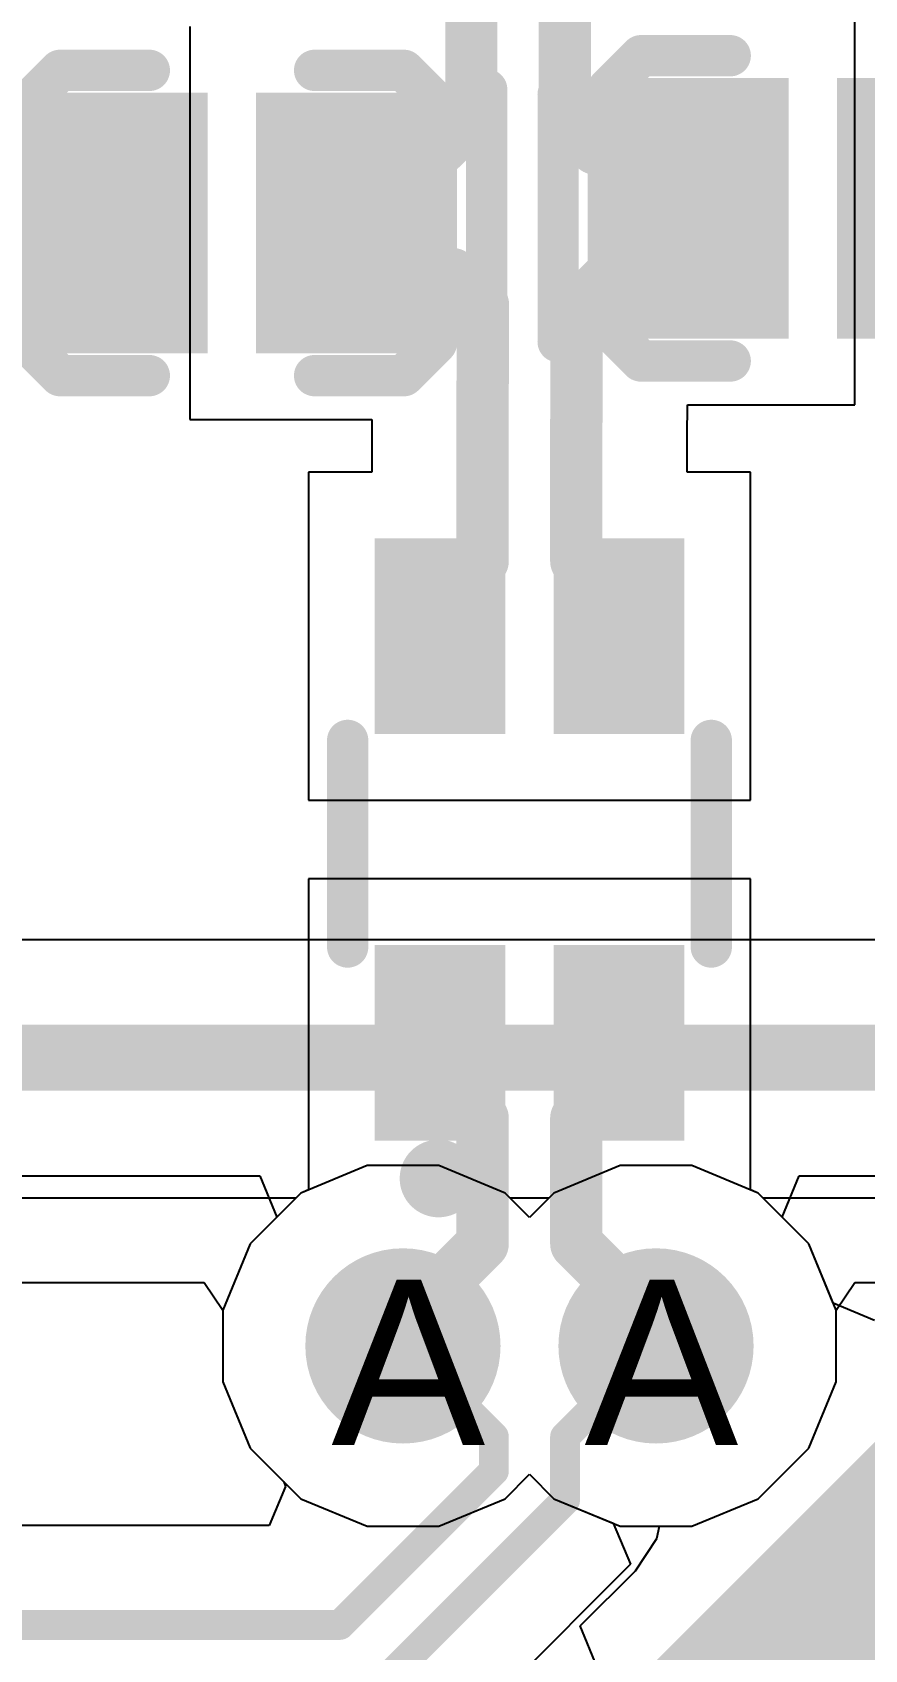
# Model space of a CAD drawing. Header units: inches. Extents: x 0 to 5271, y 0 to 5417.
# Drawn here: x 91.487 to 94.045, y 88.173 to 93.144 of the extents above; entities that cross this region are included whole.
import ezdxf

# ---------------------------------------------------------------- set-up
doc = ezdxf.new("R2010")
doc.units = ezdxf.units.IN
for name, color, linetype in [('Bottom Layer', 5, 'Continuous'), ('Drill Drawing', 1, 'Continuous'), ('L2_GND1', 16, 'Continuous'), ('L3_SIG1', 76, 'Continuous'), ('L4_PWR', 90, 'Continuous'), ('L5_GND2', 156, 'Continuous'), ('L6_SIG2', 130, 'Continuous'), ('L7_GND3', 216, 'Continuous'), ('Top Layer', 1, 'Continuous'), ('Top Overlay', 2, 'Continuous'), ('Top Paste', 8, 'Continuous'), ('Top Solder', 216, 'Continuous'), ('Via Holes', 16, 'Continuous')]:
    doc.layers.add(name, color=color, linetype=linetype)
doc.styles.add('Arial', font='', dxfattribs={"height": 0.2})
doc.styles.get('Arial').set_extended_font_data('Arial')

# ---------------------------------------------------------------- blocks, each defined once
blk = doc.blocks.new('DFN1006_2L__B__D____________20')
at = {"layer": 'Top Layer'}
for points in [[(-0.525, 0.35), (-0.125, 0.35), (-0.125, -0.35), (-0.525, -0.35)], [(0.125, 0.35), (0.525, 0.35), (0.525, -0.35), (0.125, -0.35)]]:
    blk.add_hatch(color=1, dxfattribs=at).paths.add_polyline_path(points)
at = {"layer": 'Top Paste'}
for points in [[(-0.525, 0.35), (-0.125, 0.35), (-0.125, -0.35), (-0.525, -0.35)], [(0.125, 0.35), (0.525, 0.35), (0.525, -0.35), (0.125, -0.35)]]:
    blk.add_hatch(color=8, dxfattribs=at).paths.add_polyline_path(points)
at = {"layer": 'Top Solder'}
for points in [[(-0.5758, 0.4008), (-0.0742, 0.4008), (-0.0742, -0.4008), (-0.5758, -0.4008)], [(0.0742, 0.4008), (0.5758, 0.4008), (0.5758, -0.4008), (0.0742, -0.4008)]]:
    blk.add_hatch(color=216, dxfattribs=at).paths.add_polyline_path(points)
at = {"layer": 'Top Overlay'}
for points in [[(-0.6284, 0.3691, 0.127, 0.127, 0), (-0.5283, 0.4691, 0.127, 0.127, 0)], [(-0.5283, 0.4691, 0.127, 0.127, 0), (-0.4984, 0.4691, 0.127, 0.127, 0)], [(-0.4984, 0.4691, 0.127, 0.127, 0), (-0.254, 0.4691, 0.127, 0.127, 0)], [(0.254, 0.4691, 0.127, 0.127, 0), (0.4983, 0.4691, 0.127, 0.127, 0)], [(0.4983, 0.4691, 0.127, 0.127, 0), (0.5283, 0.4691, 0.127, 0.127, 0)], [(0.5283, 0.4691, 0.127, 0.127, 0), (0.6283, 0.3691, 0.127, 0.127, 0)], [(-0.7829, -0.41, 0.127, 0.127, 0), (-0.7829, 0.35, 0.127, 0.127, 0)], [(-0.6284, -0.3692, 0.127, 0.127, 0), (-0.6284, 0.3691, 0.127, 0.127, 0)], [(0.6283, -0.3692, 0.127, 0.127, 0), (0.6283, 0.3691, 0.127, 0.127, 0)], [(0.783, -0.41, 0.127, 0.127, 0), (0.783, 0.35, 0.127, 0.127, 0)], [(-0.6284, -0.3692, 0.127, 0.127, 0), (-0.5283, -0.4692, 0.127, 0.127, 0)], [(0.5283, -0.4692, 0.127, 0.127, 0), (0.6283, -0.3692, 0.127, 0.127, 0)], [(-0.5283, -0.4692, 0.127, 0.127, 0), (-0.254, -0.4692, 0.127, 0.127, 0)], [(0.254, -0.4692, 0.127, 0.127, 0), (0.5283, -0.4692, 0.127, 0.127, 0)]]:
    blk.add_lwpolyline(points, format="xyseb", dxfattribs=at)
for points in [[(-0.5601, 0.4691, 0.0635, 0.0635, 1), (-0.4966, 0.4691, 0.0635, 0.0635, 1)], [(-0.5601, 0.4691, 0.0635, 0.0635, 1), (-0.4966, 0.4691, 0.0635, 0.0635, 1)], [(-0.5301, 0.4691, 0.0635, 0.0635, 1), (-0.4666, 0.4691, 0.0635, 0.0635, 1)], [(-0.5301, 0.4691, 0.0635, 0.0635, 1), (-0.4666, 0.4691, 0.0635, 0.0635, 1)], [(-0.2858, 0.4691, 0.0635, 0.0635, 1), (-0.2223, 0.4691, 0.0635, 0.0635, 1)], [(0.2222, 0.4691, 0.0635, 0.0635, 1), (0.2857, 0.4691, 0.0635, 0.0635, 1)], [(0.4666, 0.4691, 0.0635, 0.0635, 1), (0.5301, 0.4691, 0.0635, 0.0635, 1)], [(0.4666, 0.4691, 0.0635, 0.0635, 1), (0.5301, 0.4691, 0.0635, 0.0635, 1)], [(0.4966, 0.4691, 0.0635, 0.0635, 1), (0.5601, 0.4691, 0.0635, 0.0635, 1)], [(0.4966, 0.4691, 0.0635, 0.0635, 1), (0.5601, 0.4691, 0.0635, 0.0635, 1)], [(-0.8147, 0.35, 0.0635, 0.0635, 1), (-0.7512, 0.35, 0.0635, 0.0635, 1)], [(-0.6601, 0.3691, 0.0635, 0.0635, 1), (-0.5966, 0.3691, 0.0635, 0.0635, 1)], [(-0.6601, 0.3691, 0.0635, 0.0635, 1), (-0.5966, 0.3691, 0.0635, 0.0635, 1)], [(0.5966, 0.3691, 0.0635, 0.0635, 1), (0.6601, 0.3691, 0.0635, 0.0635, 1)], [(0.5966, 0.3691, 0.0635, 0.0635, 1), (0.6601, 0.3691, 0.0635, 0.0635, 1)], [(0.7512, 0.35, 0.0635, 0.0635, 1), (0.8147, 0.35, 0.0635, 0.0635, 1)], [(-0.8147, -0.41, 0.0635, 0.0635, 1), (-0.7512, -0.41, 0.0635, 0.0635, 1)], [(-0.6601, -0.3692, 0.0635, 0.0635, 1), (-0.5966, -0.3692, 0.0635, 0.0635, 1)], [(-0.6601, -0.3692, 0.0635, 0.0635, 1), (-0.5966, -0.3692, 0.0635, 0.0635, 1)], [(0.5966, -0.3692, 0.0635, 0.0635, 1), (0.6601, -0.3692, 0.0635, 0.0635, 1)], [(0.5966, -0.3692, 0.0635, 0.0635, 1), (0.6601, -0.3692, 0.0635, 0.0635, 1)], [(0.7512, -0.41, 0.0635, 0.0635, 1), (0.8147, -0.41, 0.0635, 0.0635, 1)], [(-0.5601, -0.4692, 0.0635, 0.0635, 1), (-0.4966, -0.4692, 0.0635, 0.0635, 1)], [(-0.5601, -0.4692, 0.0635, 0.0635, 1), (-0.4966, -0.4692, 0.0635, 0.0635, 1)], [(-0.2858, -0.4692, 0.0635, 0.0635, 1), (-0.2223, -0.4692, 0.0635, 0.0635, 1)], [(0.2222, -0.4692, 0.0635, 0.0635, 1), (0.2857, -0.4692, 0.0635, 0.0635, 1)], [(0.4966, -0.4692, 0.0635, 0.0635, 1), (0.5601, -0.4692, 0.0635, 0.0635, 1)], [(0.4966, -0.4692, 0.0635, 0.0635, 1), (0.5601, -0.4692, 0.0635, 0.0635, 1)]]:
    blk.add_lwpolyline(points, format="xyseb", close=True, dxfattribs=at)
blk = doc.blocks.new('DFN1006_2L__B__D____________118')
at = {"layer": 'Top Layer'}
for points in [[(-0.525, 0.35), (-0.125, 0.35), (-0.125, -0.35), (-0.525, -0.35)], [(0.125, 0.35), (0.525, 0.35), (0.525, -0.35), (0.125, -0.35)]]:
    blk.add_hatch(color=1, dxfattribs=at).paths.add_polyline_path(points)
at = {"layer": 'Top Paste'}
for points in [[(-0.525, 0.35), (-0.125, 0.35), (-0.125, -0.35), (-0.525, -0.35)], [(0.125, 0.35), (0.525, 0.35), (0.525, -0.35), (0.125, -0.35)]]:
    blk.add_hatch(color=8, dxfattribs=at).paths.add_polyline_path(points)
at = {"layer": 'Top Solder'}
for points in [[(-0.5758, 0.4008), (-0.0742, 0.4008), (-0.0742, -0.4008), (-0.5758, -0.4008)], [(0.0742, 0.4008), (0.5758, 0.4008), (0.5758, -0.4008), (0.0742, -0.4008)]]:
    blk.add_hatch(color=216, dxfattribs=at).paths.add_polyline_path(points)
at = {"layer": 'Top Overlay'}
for points in [[(-0.5283, 0.4691, 0.127, 0.127, 0), (-0.6284, 0.3691, 0.127, 0.127, 0)], [(-0.4984, 0.4691, 0.127, 0.127, 0), (-0.5283, 0.4691, 0.127, 0.127, 0)], [(-0.254, 0.4691, 0.127, 0.127, 0), (-0.4984, 0.4691, 0.127, 0.127, 0)], [(0.4983, 0.4691, 0.127, 0.127, 0), (0.254, 0.4691, 0.127, 0.127, 0)], [(0.5283, 0.4691, 0.127, 0.127, 0), (0.4983, 0.4691, 0.127, 0.127, 0)], [(0.6283, 0.3691, 0.127, 0.127, 0), (0.5283, 0.4691, 0.127, 0.127, 0)], [(-0.7829, 0.35, 0.127, 0.127, 0), (-0.7829, -0.41, 0.127, 0.127, 0)], [(-0.6284, 0.3691, 0.127, 0.127, 0), (-0.6284, -0.3692, 0.127, 0.127, 0)], [(0.6283, 0.3691, 0.127, 0.127, 0), (0.6283, -0.3692, 0.127, 0.127, 0)], [(0.783, 0.35, 0.127, 0.127, 0), (0.783, -0.41, 0.127, 0.127, 0)], [(-0.5283, -0.4692, 0.127, 0.127, 0), (-0.6284, -0.3692, 0.127, 0.127, 0)], [(0.6283, -0.3692, 0.127, 0.127, 0), (0.5283, -0.4692, 0.127, 0.127, 0)], [(-0.254, -0.4692, 0.127, 0.127, 0), (-0.5283, -0.4692, 0.127, 0.127, 0)], [(0.5283, -0.4692, 0.127, 0.127, 0), (0.254, -0.4692, 0.127, 0.127, 0)]]:
    blk.add_lwpolyline(points, format="xyseb", dxfattribs=at)
for points in [[(-0.5601, 0.4691, 0.0635, 0.0635, 1), (-0.4966, 0.4691, 0.0635, 0.0635, 1)], [(-0.5601, 0.4691, 0.0635, 0.0635, 1), (-0.4966, 0.4691, 0.0635, 0.0635, 1)], [(-0.5301, 0.4691, 0.0635, 0.0635, 1), (-0.4666, 0.4691, 0.0635, 0.0635, 1)], [(-0.5301, 0.4691, 0.0635, 0.0635, 1), (-0.4666, 0.4691, 0.0635, 0.0635, 1)], [(-0.2858, 0.4691, 0.0635, 0.0635, 1), (-0.2223, 0.4691, 0.0635, 0.0635, 1)], [(0.2222, 0.4691, 0.0635, 0.0635, 1), (0.2857, 0.4691, 0.0635, 0.0635, 1)], [(0.4666, 0.4691, 0.0635, 0.0635, 1), (0.5301, 0.4691, 0.0635, 0.0635, 1)], [(0.4666, 0.4691, 0.0635, 0.0635, 1), (0.5301, 0.4691, 0.0635, 0.0635, 1)], [(0.4966, 0.4691, 0.0635, 0.0635, 1), (0.5601, 0.4691, 0.0635, 0.0635, 1)], [(0.4966, 0.4691, 0.0635, 0.0635, 1), (0.5601, 0.4691, 0.0635, 0.0635, 1)], [(-0.8147, 0.35, 0.0635, 0.0635, 1), (-0.7512, 0.35, 0.0635, 0.0635, 1)], [(-0.6601, 0.3691, 0.0635, 0.0635, 1), (-0.5966, 0.3691, 0.0635, 0.0635, 1)], [(-0.6601, 0.3691, 0.0635, 0.0635, 1), (-0.5966, 0.3691, 0.0635, 0.0635, 1)], [(0.5966, 0.3691, 0.0635, 0.0635, 1), (0.6601, 0.3691, 0.0635, 0.0635, 1)], [(0.5966, 0.3691, 0.0635, 0.0635, 1), (0.6601, 0.3691, 0.0635, 0.0635, 1)], [(0.7512, 0.35, 0.0635, 0.0635, 1), (0.8147, 0.35, 0.0635, 0.0635, 1)], [(-0.8147, -0.41, 0.0635, 0.0635, 1), (-0.7512, -0.41, 0.0635, 0.0635, 1)], [(-0.6601, -0.3692, 0.0635, 0.0635, 1), (-0.5966, -0.3692, 0.0635, 0.0635, 1)], [(-0.6601, -0.3692, 0.0635, 0.0635, 1), (-0.5966, -0.3692, 0.0635, 0.0635, 1)], [(0.5966, -0.3692, 0.0635, 0.0635, 1), (0.6601, -0.3692, 0.0635, 0.0635, 1)], [(0.5966, -0.3692, 0.0635, 0.0635, 1), (0.6601, -0.3692, 0.0635, 0.0635, 1)], [(0.7512, -0.41, 0.0635, 0.0635, 1), (0.8147, -0.41, 0.0635, 0.0635, 1)], [(-0.5601, -0.4692, 0.0635, 0.0635, 1), (-0.4966, -0.4692, 0.0635, 0.0635, 1)], [(-0.5601, -0.4692, 0.0635, 0.0635, 1), (-0.4966, -0.4692, 0.0635, 0.0635, 1)], [(-0.2858, -0.4692, 0.0635, 0.0635, 1), (-0.2223, -0.4692, 0.0635, 0.0635, 1)], [(0.2222, -0.4692, 0.0635, 0.0635, 1), (0.2857, -0.4692, 0.0635, 0.0635, 1)], [(0.4966, -0.4692, 0.0635, 0.0635, 1), (0.5601, -0.4692, 0.0635, 0.0635, 1)], [(0.4966, -0.4692, 0.0635, 0.0635, 1), (0.5601, -0.4692, 0.0635, 0.0635, 1)]]:
    blk.add_lwpolyline(points, format="xyseb", close=True, dxfattribs=at)
blk = doc.blocks.new('MCZ1210CH900L2_515')
at = {"layer": 'Top Layer'}
for points in [[(-0.875, 0.425), (-0.375, 0.425), (-0.375, 0.125), (-0.875, 0.125)], [(0.375, 0.425), (0.875, 0.425), (0.875, 0.125), (0.375, 0.125)], [(-0.875, -0.125), (-0.375, -0.125), (-0.375, -0.425), (-0.875, -0.425)], [(0.375, -0.125), (0.875, -0.125), (0.875, -0.425), (0.375, -0.425)]]:
    blk.add_hatch(color=1, dxfattribs=at).paths.add_polyline_path(points)
at = {"layer": 'Top Paste'}
for points in [[(-0.875, 0.425), (-0.375, 0.425), (-0.375, 0.125), (-0.875, 0.125)], [(0.375, 0.425), (0.875, 0.425), (0.875, 0.125), (0.375, 0.125)], [(-0.875, -0.125), (-0.375, -0.125), (-0.375, -0.425), (-0.875, -0.425)], [(0.375, -0.125), (0.875, -0.125), (0.875, -0.425), (0.375, -0.425)]]:
    blk.add_hatch(color=8, dxfattribs=at).paths.add_polyline_path(points)
at = {"layer": 'Top Solder'}
for points in [[(-0.9258, 0.4758), (-0.3242, 0.4758), (-0.3242, 0.0742), (-0.9258, 0.0742)], [(0.3242, 0.4758), (0.9258, 0.4758), (0.9258, 0.0742), (0.3242, 0.0742)], [(-0.9258, -0.0742), (-0.3242, -0.0742), (-0.3242, -0.4758), (-0.9258, -0.4758)], [(0.3242, -0.0742), (0.9258, -0.0742), (0.9258, -0.4758), (0.3242, -0.4758)]]:
    blk.add_hatch(color=216, dxfattribs=at).paths.add_polyline_path(points)
at = {"layer": 'Top Overlay'}
for points in [[(-0.3302, 0.5588, 0.127, 0.127, 0), (0.3048, 0.5588, 0.127, 0.127, 0)], [(-0.3302, -0.5588, 0.127, 0.127, 0), (0.3048, -0.5588, 0.127, 0.127, 0)]]:
    blk.add_lwpolyline(points, format="xyseb", dxfattribs=at)
for points in [[(-0.3619, 0.5588, 0.0635, 0.0635, 1), (-0.2984, 0.5588, 0.0635, 0.0635, 1)], [(0.2731, 0.5588, 0.0635, 0.0635, 1), (0.3366, 0.5588, 0.0635, 0.0635, 1)], [(-1.0019, 0.2794, 0.16, 0.16, 1), (-1.0809, 0.2794, 0.16, 0.16, 1)], [(-1.1209, 0.2794, 0.08, 0.08, 1), (-1.0409, 0.2794, 0.08, 0.08, 1)], [(-1.0419, 0.2794, 0.08, 0.08, 1), (-0.9619, 0.2794, 0.08, 0.08, 1)], [(-0.3619, -0.5588, 0.0635, 0.0635, 1), (-0.2984, -0.5588, 0.0635, 0.0635, 1)], [(0.2731, -0.5588, 0.0635, 0.0635, 1), (0.3366, -0.5588, 0.0635, 0.0635, 1)]]:
    blk.add_lwpolyline(points, format="xyseb", close=True, dxfattribs=at)

msp = doc.modelspace()

# ---------------------------------------------------------------- hatches: boundary and pattern name
at = {"layer": 'Bottom Layer'}
h = msp.add_hatch(color=5, dxfattribs=at)
edge = h.paths.add_edge_path()
edge.add_arc((92.6259, 89.1065), 0.3, 0, 360)
h = msp.add_hatch(color=5, dxfattribs=at)
edge = h.paths.add_edge_path()
edge.add_arc((93.4037, 89.1065), 0.3, 0, 360)
at = {"layer": 'L2_GND1'}
h = msp.add_hatch(color=16, dxfattribs=at)
edge = h.paths.add_edge_path()
edge.add_arc((92.6259, 89.1065), 0.3, 0, 360)
h = msp.add_hatch(color=16, dxfattribs=at)
edge = h.paths.add_edge_path()
edge.add_arc((93.4037, 89.1065), 0.3, 0, 360)
at = {"layer": 'L3_SIG1'}
h = msp.add_hatch(color=76, dxfattribs=at)
edge = h.paths.add_edge_path()
edge.add_arc((92.6259, 89.1065), 0.3, 0, 360)
h = msp.add_hatch(color=76, dxfattribs=at)
edge = h.paths.add_edge_path()
edge.add_arc((93.4037, 89.1065), 0.3, 0, 360)
at = {"layer": 'L4_PWR'}
h = msp.add_hatch(color=90, dxfattribs=at)
edge = h.paths.add_edge_path()
edge.add_arc((92.6259, 89.1065), 0.3, 0, 360)
h = msp.add_hatch(color=90, dxfattribs=at)
edge = h.paths.add_edge_path()
edge.add_arc((93.4037, 89.1065), 0.3, 0, 360)
at = {"layer": 'L5_GND2'}
h = msp.add_hatch(color=156, dxfattribs=at)
edge = h.paths.add_edge_path()
edge.add_arc((92.6259, 89.1065), 0.3, 0, 360)
h = msp.add_hatch(color=156, dxfattribs=at)
edge = h.paths.add_edge_path()
edge.add_arc((93.4037, 89.1065), 0.3, 0, 360)
at = {"layer": 'L6_SIG2'}
h = msp.add_hatch(color=130, dxfattribs=at)
edge = h.paths.add_edge_path()
edge.add_arc((92.6259, 89.1065), 0.3, 0, 360)
h = msp.add_hatch(color=130, dxfattribs=at)
edge = h.paths.add_edge_path()
edge.add_arc((93.4037, 89.1065), 0.3, 0, 360)
at = {"layer": 'L7_GND3'}
h = msp.add_hatch(color=216, dxfattribs=at)
edge = h.paths.add_edge_path()
edge.add_arc((92.6259, 89.1065), 0.3, 0, 360)
h = msp.add_hatch(color=216, dxfattribs=at)
edge = h.paths.add_edge_path()
edge.add_arc((93.4037, 89.1065), 0.3, 0, 360)
at = {"layer": 'Top Layer'}
h = msp.add_hatch(color=1, dxfattribs=at)
edge = h.paths.add_edge_path()
edge.add_arc((92.6259, 89.1065), 0.3, 0, 360)
h = msp.add_hatch(color=1, dxfattribs=at)
edge = h.paths.add_edge_path()
edge.add_arc((93.4037, 89.1065), 0.3, 0, 360)
at = {"layer": 'Via Holes'}
h = msp.add_hatch(color=7, dxfattribs=at)
edge = h.paths.add_edge_path()
edge.add_arc((92.6259, 89.1065), 0.15, 0, 360)
h = msp.add_hatch(color=7, dxfattribs=at)
edge = h.paths.add_edge_path()
edge.add_arc((93.4037, 89.1065), 0.15, 0, 360)

# ---------------------------------------------------------------- linework, layer by layer
at = {"layer": 'Bottom Layer'}
for p, q in [((92.5157, 89.6605), (92.3121, 89.5762)), ((92.7361, 89.6605), (92.5157, 89.6605)), ((92.9397, 89.5762), (92.7361, 89.6605)), ((93.2935, 89.6605), (93.0899, 89.5762)), ((93.5139, 89.6605), (93.2935, 89.6605)), ((93.7175, 89.5762), (93.5139, 89.6605)), ((92.3121, 89.5762), (92.1562, 89.4203)), ((93.0148, 89.5011), (92.9397, 89.5762)), ((93.0899, 89.5762), (93.0148, 89.5011)), ((93.8734, 89.4203), (93.7175, 89.5762)), ((92.1562, 89.4203), (92.0719, 89.2167)), ((93.9577, 89.2167), (93.8734, 89.4203)), ((92.0719, 89.2167), (92.0719, 88.9963)), ((93.9577, 88.9963), (93.9577, 89.2167)), ((92.0719, 88.9963), (92.1562, 88.7927)), ((93.8734, 88.7927), (93.9577, 88.9963)), ((92.1562, 88.7927), (92.3121, 88.6369)), ((93.7175, 88.6369), (93.8734, 88.7927)), ((92.9397, 88.6369), (93.0148, 88.712)), ((93.0148, 88.712), (93.0899, 88.6369)), ((92.3121, 88.6369), (92.5157, 88.5525)), ((92.7361, 88.5525), (92.9397, 88.6369)), ((93.0899, 88.6369), (93.2935, 88.5525)), ((93.5139, 88.5525), (93.7175, 88.6369)), ((92.5157, 88.5525), (92.7361, 88.5525)), ((93.2935, 88.5525), (93.5139, 88.5525))]:
    msp.add_line(p, q, dxfattribs=at)
at = {"layer": 'L2_GND1'}
for p, q in [((92.5157, 89.6605), (92.3121, 89.5762)), ((92.7361, 89.6605), (92.5157, 89.6605)), ((92.9397, 89.5762), (92.7361, 89.6605)), ((93.2935, 89.6605), (93.0899, 89.5762)), ((93.5139, 89.6605), (93.2935, 89.6605)), ((93.7175, 89.5762), (93.5139, 89.6605)), ((92.3121, 89.5762), (92.2963, 89.5604)), ((92.9555, 89.5604), (92.9397, 89.5762)), ((93.0899, 89.5762), (93.0741, 89.5604)), ((93.7333, 89.5604), (93.7175, 89.5762)), ((92.2963, 89.5604), (88.5406, 89.5604)), ((93.0741, 89.5604), (92.9555, 89.5604)), ((95.9511, 89.5604), (93.7333, 89.5604)), ((88.5587, 89.3014), (92.0153, 89.3014)), ((92.0153, 89.3014), (92.0719, 89.2167)), ((93.9577, 89.2167), (94.0143, 89.3014)), ((94.0143, 89.3014), (95.8877, 89.3014)), ((92.0719, 89.2167), (92.0719, 88.9963)), ((93.9577, 88.9963), (93.9577, 89.2167)), ((92.0719, 88.9963), (92.1562, 88.7927)), ((93.8734, 88.7927), (93.9577, 88.9963)), ((92.1562, 88.7927), (92.3121, 88.6369)), ((93.7175, 88.6369), (93.8734, 88.7927)), ((92.9397, 88.6369), (93.0148, 88.712)), ((93.0148, 88.712), (93.0899, 88.6369)), ((92.3121, 88.6369), (92.5157, 88.5525)), ((92.7361, 88.5525), (92.9397, 88.6369)), ((93.0899, 88.6369), (93.2935, 88.5525)), ((93.5139, 88.5525), (93.7175, 88.6369)), ((92.5157, 88.5525), (92.7361, 88.5525)), ((93.2935, 88.5525), (93.5139, 88.5525))]:
    msp.add_line(p, q, dxfattribs=at)
at = {"layer": 'L3_SIG1'}
for p, q in [((92.5157, 89.6605), (92.3121, 89.5762)), ((92.7361, 89.6605), (92.5157, 89.6605)), ((92.9397, 89.5762), (92.7361, 89.6605)), ((93.2935, 89.6605), (93.0899, 89.5762)), ((93.5139, 89.6605), (93.2935, 89.6605)), ((93.7175, 89.5762), (93.5139, 89.6605)), ((92.3121, 89.5762), (92.1562, 89.4203)), ((93.0148, 89.5011), (92.9397, 89.5762)), ((93.0899, 89.5762), (93.0148, 89.5011)), ((93.8734, 89.4203), (93.7175, 89.5762)), ((92.1562, 89.4203), (92.0719, 89.2167)), ((93.9487, 89.2383), (93.8734, 89.4203)), ((94.075, 89.185), (93.9487, 89.2383)), ((92.0719, 89.2167), (92.0719, 88.9963)), ((92.0719, 88.9963), (92.1562, 88.7927)), ((92.1562, 88.7927), (92.3121, 88.6369)), ((92.9397, 88.6369), (93.0148, 88.712)), ((93.0148, 88.712), (93.0899, 88.6369)), ((92.3121, 88.6369), (92.5157, 88.5525)), ((92.7361, 88.5525), (92.9397, 88.6369)), ((93.0899, 88.6369), (93.2719, 88.5615)), ((92.5157, 88.5525), (92.7361, 88.5525)), ((93.2719, 88.5615), (93.3252, 88.4352)), ((93.3252, 88.4352), (92.8669, 87.9768))]:
    msp.add_line(p, q, dxfattribs=at)
msp.add_lwpolyline([(93.2789, 87.5648, 0.635, 0.635, 0), (96.48, 90.7659, 0.635, 0.635, 0)], format="xyseb", dxfattribs=at)
at = {"layer": 'L4_PWR'}
for p, q in [((92.5157, 89.6605), (92.3121, 89.5762)), ((92.7361, 89.6605), (92.5157, 89.6605)), ((92.9397, 89.5762), (92.7361, 89.6605)), ((93.2935, 89.6605), (93.0899, 89.5762)), ((93.5139, 89.6605), (93.2935, 89.6605)), ((93.7175, 89.5762), (93.5139, 89.6605)), ((92.3121, 89.5762), (92.1562, 89.4203)), ((93.0148, 89.5011), (92.9397, 89.5762)), ((93.0899, 89.5762), (93.0148, 89.5011)), ((93.8734, 89.4203), (93.7175, 89.5762)), ((92.1562, 89.4203), (92.0719, 89.2167)), ((93.9577, 89.2167), (93.8734, 89.4203)), ((92.0719, 89.2167), (92.0719, 88.9963)), ((93.9577, 88.9963), (93.9577, 89.2167)), ((92.0719, 88.9963), (92.1562, 88.7927)), ((93.8734, 88.7927), (93.9577, 88.9963)), ((92.1562, 88.7927), (92.3121, 88.6369)), ((93.7175, 88.6369), (93.8734, 88.7927)), ((92.9397, 88.6369), (93.0148, 88.712)), ((93.0148, 88.712), (93.0899, 88.6369)), ((92.3121, 88.6369), (92.5157, 88.5525)), ((92.7361, 88.5525), (92.9397, 88.6369)), ((93.0899, 88.6369), (93.2935, 88.5525)), ((93.5139, 88.5525), (93.7175, 88.6369)), ((92.5157, 88.5525), (92.7361, 88.5525)), ((93.2935, 88.5525), (93.5139, 88.5525))]:
    msp.add_line(p, q, dxfattribs=at)
at = {"layer": 'L5_GND2'}
for p, q in [((92.5157, 89.6605), (92.3121, 89.5762)), ((92.7361, 89.6605), (92.5157, 89.6605)), ((92.9397, 89.5762), (92.7361, 89.6605)), ((93.2935, 89.6605), (93.0899, 89.5762)), ((93.5139, 89.6605), (93.2935, 89.6605)), ((93.7175, 89.5762), (93.5139, 89.6605)), ((92.3121, 89.5762), (92.1562, 89.4203)), ((93.0148, 89.5011), (92.9397, 89.5762)), ((93.0899, 89.5762), (93.0148, 89.5011)), ((93.8734, 89.4203), (93.7175, 89.5762)), ((92.1562, 89.4203), (92.0719, 89.2167)), ((93.9577, 89.2167), (93.8734, 89.4203)), ((92.0719, 89.2167), (92.0719, 88.9963)), ((93.9577, 88.9963), (93.9577, 89.2167)), ((92.0719, 88.9963), (92.1562, 88.7927)), ((93.8734, 88.7927), (93.9577, 88.9963)), ((92.1562, 88.7927), (92.3121, 88.6369)), ((93.7175, 88.6369), (93.8734, 88.7927)), ((92.9397, 88.6369), (93.0148, 88.712)), ((93.0148, 88.712), (93.0899, 88.6369)), ((92.3121, 88.6369), (92.5157, 88.5525)), ((92.7361, 88.5525), (92.9397, 88.6369)), ((93.0899, 88.6369), (93.2935, 88.5525)), ((93.5139, 88.5525), (93.7175, 88.6369)), ((92.5157, 88.5525), (92.7361, 88.5525)), ((93.2935, 88.5525), (93.5139, 88.5525))]:
    msp.add_line(p, q, dxfattribs=at)
at = {"layer": 'L6_SIG2'}
for p, q in [((95.7087, 90.3548), (88.6284, 90.3548)), ((88.7786, 89.6296), (92.1859, 89.6296)), ((92.1859, 89.6296), (92.2385, 89.5026)), ((93.7911, 89.5026), (93.8437, 89.6296)), ((93.8437, 89.6296), (95.5585, 89.6296)), ((92.2385, 89.5026), (92.1562, 89.4203)), ((93.8734, 89.4203), (93.7911, 89.5026)), ((92.1562, 89.4203), (92.0719, 89.2167)), ((93.9577, 89.2167), (93.8734, 89.4203)), ((92.0719, 89.2167), (92.0719, 88.9963)), ((93.9577, 88.9963), (93.9577, 89.2167)), ((92.0719, 88.9963), (92.1562, 88.7927)), ((93.8734, 88.7927), (93.9577, 88.9963)), ((92.1562, 88.7927), (92.3121, 88.6369)), ((93.7175, 88.6369), (93.8734, 88.7927)), ((92.9397, 88.6369), (93.0148, 88.712)), ((93.0148, 88.712), (93.0899, 88.6369)), ((92.3121, 88.6369), (92.5157, 88.5525)), ((92.7361, 88.5525), (92.9397, 88.6369)), ((93.0899, 88.6369), (93.2935, 88.5525)), ((93.5139, 88.5525), (93.7175, 88.6369)), ((92.5157, 88.5525), (92.7361, 88.5525)), ((93.2935, 88.5525), (93.5139, 88.5525))]:
    msp.add_line(p, q, dxfattribs=at)
msp.add_lwpolyline([(88.6284, 89.9922, 0.2032, 0.2032, 0), (95.7087, 89.9922, 0.2032, 0.2032, 0)], format="xyseb", dxfattribs=at)
at = {"layer": 'L7_GND3'}
for p, q in [((92.5157, 89.6605), (92.3121, 89.5762)), ((92.7361, 89.6605), (92.5157, 89.6605)), ((92.9397, 89.5762), (92.7361, 89.6605)), ((93.2935, 89.6605), (93.0899, 89.5762)), ((93.5139, 89.6605), (93.2935, 89.6605)), ((93.7175, 89.5762), (93.5139, 89.6605)), ((92.3121, 89.5762), (92.1562, 89.4203)), ((93.0148, 89.5011), (92.9397, 89.5762)), ((93.0899, 89.5762), (93.0148, 89.5011)), ((93.8734, 89.4203), (93.7175, 89.5762)), ((92.1562, 89.4203), (92.0719, 89.2167)), ((93.9577, 89.2167), (93.8734, 89.4203)), ((92.0719, 89.2167), (92.0719, 88.9963)), ((93.9577, 88.9963), (93.9577, 89.2167)), ((92.0719, 88.9963), (92.1562, 88.7927)), ((93.8734, 88.7927), (93.9577, 88.9963)), ((92.1562, 88.7927), (92.2602, 88.6888)), ((93.7175, 88.6369), (93.8734, 88.7927)), ((92.2602, 88.6888), (92.2648, 88.6749)), ((92.2648, 88.6749), (92.2149, 88.5544)), ((93.5139, 88.5525), (93.7175, 88.6369)), ((92.2149, 88.5544), (86.3548, 88.5544)), ((93.4065, 88.5147), (93.414, 88.5525)), ((93.414, 88.5525), (93.5139, 88.5525)), ((93.3402, 88.4155), (93.4065, 88.5147)), ((93.1705, 88.2458), (93.3402, 88.4155)), ((93.2231, 88.1188), (93.1705, 88.2458))]:
    msp.add_line(p, q, dxfattribs=at)
for points in [[(92.6259, 89.1065, 0.0916, 0.0916, 0), (92.9055, 88.8269, 0.0916, 0.0916, 0)], [(93.1241, 88.8269, 0.0916, 0.0916, 0), (93.4037, 89.1065, 0.0916, 0.0916, 0)], [(92.9055, 88.7222, 0.0916, 0.0916, 0), (92.9055, 88.8269, 0.0916, 0.0916, 0)], [(93.1241, 88.6317, 0.0916, 0.0916, 0), (93.1241, 88.8269, 0.0916, 0.0916, 0)], [(92.4321, 88.2488, 0.0916, 0.0916, 0), (92.9055, 88.7222, 0.0916, 0.0916, 0)], [(92.5226, 88.0302, 0.0916, 0.0916, 0), (93.1241, 88.6317, 0.0916, 0.0916, 0)], [(86.3548, 88.2488, 0.0916, 0.0916, 0), (92.4321, 88.2488, 0.0916, 0.0916, 0)]]:
    msp.add_lwpolyline(points, format="xyseb", dxfattribs=at)
for points in [[(92.603, 89.1065, 0.0458, 0.0458, 1), (92.6488, 89.1065, 0.0458, 0.0458, 1)], [(93.3808, 89.1065, 0.0458, 0.0458, 1), (93.4266, 89.1065, 0.0458, 0.0458, 1)], [(92.8826, 88.8269, 0.0458, 0.0458, 1), (92.9284, 88.8269, 0.0458, 0.0458, 1)], [(92.8826, 88.8269, 0.0458, 0.0458, 1), (92.9284, 88.8269, 0.0458, 0.0458, 1)], [(93.1012, 88.8269, 0.0458, 0.0458, 1), (93.147, 88.8269, 0.0458, 0.0458, 1)], [(93.1012, 88.8269, 0.0458, 0.0458, 1), (93.147, 88.8269, 0.0458, 0.0458, 1)], [(92.8826, 88.7222, 0.0458, 0.0458, 1), (92.9284, 88.7222, 0.0458, 0.0458, 1)], [(92.8826, 88.7222, 0.0458, 0.0458, 1), (92.9284, 88.7222, 0.0458, 0.0458, 1)], [(93.1012, 88.6317, 0.0458, 0.0458, 1), (93.147, 88.6317, 0.0458, 0.0458, 1)], [(93.1012, 88.6317, 0.0458, 0.0458, 1), (93.147, 88.6317, 0.0458, 0.0458, 1)], [(92.4092, 88.2488, 0.0458, 0.0458, 1), (92.4549, 88.2488, 0.0458, 0.0458, 1)], [(92.4092, 88.2488, 0.0458, 0.0458, 1), (92.4549, 88.2488, 0.0458, 0.0458, 1)]]:
    msp.add_lwpolyline(points, format="xyseb", close=True, dxfattribs=at)
at = {"layer": 'Top Layer'}
for p, q in [((94.015, 91.9987), (94.015, 93.2067)), ((91.9714, 93.1616), (91.9714, 91.9536)), ((93.5005, 91.9541), (93.5005, 91.9987)), ((93.5005, 91.9987), (94.015, 91.9987)), ((91.9714, 91.9536), (92.53, 91.9536)), ((92.53, 91.9536), (92.53, 91.7916)), ((93.4996, 91.9495), (93.5005, 91.9541)), ((93.4996, 91.7916), (93.4996, 91.9495)), ((92.53, 91.7916), (92.3358, 91.7916)), ((92.3358, 91.7916), (92.3358, 90.7836)), ((93.6938, 91.7916), (93.4996, 91.7916)), ((93.6938, 90.7836), (93.6938, 91.7916)), ((92.3358, 90.7836), (93.6938, 90.7836)), ((93.6938, 90.5416), (92.3358, 90.5416)), ((92.3358, 90.5416), (92.3358, 89.586)), ((93.6938, 89.586), (93.6938, 90.5416)), ((92.3121, 89.5762), (92.1562, 89.4203)), ((92.3358, 89.586), (92.3121, 89.5762)), ((93.7175, 89.5762), (93.6938, 89.586)), ((93.8734, 89.4203), (93.7175, 89.5762)), ((92.1562, 89.4203), (92.0719, 89.2167)), ((93.9577, 89.2167), (93.8734, 89.4203)), ((92.0719, 89.2167), (92.0719, 88.9963)), ((93.9577, 88.9963), (93.9577, 89.2167)), ((92.0719, 88.9963), (92.1562, 88.7927)), ((93.8734, 88.7927), (93.9577, 88.9963)), ((92.1562, 88.7927), (92.3121, 88.6369)), ((93.7175, 88.6369), (93.8734, 88.7927)), ((92.9397, 88.6369), (93.0148, 88.712)), ((93.0148, 88.712), (93.0899, 88.6369)), ((92.3121, 88.6369), (92.5157, 88.5525)), ((92.7361, 88.5525), (92.9397, 88.6369)), ((93.0899, 88.6369), (93.2935, 88.5525)), ((93.5139, 88.5525), (93.7175, 88.6369)), ((92.5157, 88.5525), (92.7361, 88.5525)), ((93.2935, 88.5525), (93.5139, 88.5525))]:
    msp.add_line(p, q, dxfattribs=at)
for points in [[(92.8361, 92.8802, 0.1608, 0.1608, 0), (92.8361, 93.6758, 0.1608, 0.1608, 0)], [(93.1239, 92.8802, 0.1608, 0.1608, 0), (93.1239, 93.5566, 0.1608, 0.1608, 0)], [(92.7419, 92.7861, 0.1608, 0.1608, 0), (92.8361, 92.8802, 0.1608, 0.1608, 0)], [(93.1239, 92.8802, 0.1608, 0.1608, 0), (93.2181, 92.7861, 0.1608, 0.1608, 0)], [(92.4254, 92.6664, 0.1608, 0.1608, 0), (92.545, 92.7861, 0.1608, 0.1608, 0)], [(92.545, 92.7861, 0.1608, 0.1608, 0), (92.7419, 92.7861, 0.1608, 0.1608, 0)], [(93.2181, 92.7861, 0.1608, 0.1608, 0), (93.4413, 92.7861, 0.1608, 0.1608, 0)], [(93.4413, 92.7861, 0.1608, 0.1608, 0), (93.561, 92.6664, 0.1608, 0.1608, 0)], [(92.4254, 92.5203, 0.1608, 0.1608, 0), (92.4254, 92.6664, 0.1608, 0.1608, 0)], [(93.561, 92.6027, 0.1608, 0.1608, 0), (93.561, 92.6664, 0.1608, 0.1608, 0)], [(93.561, 92.5203, 0.1608, 0.1608, 0), (93.561, 92.6027, 0.1608, 0.1608, 0)], [(92.4254, 92.5203, 0.1608, 0.1608, 0), (92.545, 92.4007, 0.1608, 0.1608, 0)], [(93.4413, 92.4007, 0.1608, 0.1608, 0), (93.561, 92.5203, 0.1608, 0.1608, 0)], [(92.545, 92.4007, 0.1608, 0.1608, 0), (92.7776, 92.4007, 0.1608, 0.1608, 0)], [(92.7776, 92.4007, 0.1608, 0.1608, 0), (92.8718, 92.3065, 0.1608, 0.1608, 0)], [(93.1596, 92.2933, 0.1608, 0.1608, 0), (93.2538, 92.3875, 0.1608, 0.1608, 0)], [(93.2538, 92.3875, 0.1608, 0.1608, 0), (93.4413, 92.3875, 0.1608, 0.1608, 0)], [(93.4413, 92.3875, 0.1608, 0.1608, 0), (93.4413, 92.4007, 0.1608, 0.1608, 0)], [(92.8718, 92.0733, 0.1608, 0.1608, 0), (92.8718, 92.3065, 0.1608, 0.1608, 0)], [(93.1596, 91.9541, 0.1608, 0.1608, 0), (93.1596, 92.2933, 0.1608, 0.1608, 0)], [(92.8709, 92.0724, 0.1608, 0.1608, 0), (92.8718, 92.0733, 0.1608, 0.1608, 0)], [(92.8709, 91.5187, 0.1608, 0.1608, 0), (92.8709, 92.0724, 0.1608, 0.1608, 0)], [(93.1587, 91.9532, 0.1608, 0.1608, 0), (93.1596, 91.9541, 0.1608, 0.1608, 0)], [(93.1587, 91.5187, 0.1608, 0.1608, 0), (93.1587, 91.9532, 0.1608, 0.1608, 0)], [(92.7398, 91.3876, 0.1608, 0.1608, 0), (92.8709, 91.5187, 0.1608, 0.1608, 0)], [(93.1587, 91.5187, 0.1608, 0.1608, 0), (93.2898, 91.3876, 0.1608, 0.1608, 0)], [(92.7398, 91.2876, 0.1608, 0.1608, 0), (92.7398, 91.3876, 0.1608, 0.1608, 0)], [(93.2898, 91.2876, 0.1608, 0.1608, 0), (93.2898, 91.3876, 0.1608, 0.1608, 0)], [(92.7398, 89.9376, 0.1608, 0.1608, 0), (92.7398, 90.0376, 0.1608, 0.1608, 0)], [(93.2898, 89.9376, 0.1608, 0.1608, 0), (93.2898, 90.0376, 0.1608, 0.1608, 0)], [(92.7398, 89.9376, 0.1608, 0.1608, 0), (92.8709, 89.8065, 0.1608, 0.1608, 0)], [(93.1587, 89.8065, 0.1608, 0.1608, 0), (93.2898, 89.9376, 0.1608, 0.1608, 0)], [(92.8709, 89.4203, 0.1608, 0.1608, 0), (92.8709, 89.8065, 0.1608, 0.1608, 0)], [(93.1587, 89.4203, 0.1608, 0.1608, 0), (93.1587, 89.8065, 0.1608, 0.1608, 0)], [(92.6259, 89.1753, 0.1608, 0.1608, 0), (92.8709, 89.4203, 0.1608, 0.1608, 0)], [(93.1587, 89.4203, 0.1608, 0.1608, 0), (93.4037, 89.1753, 0.1608, 0.1608, 0)], [(92.6259, 89.1065, 0.1608, 0.1608, 0), (92.6259, 89.1753, 0.1608, 0.1608, 0)], [(93.4037, 89.1065, 0.1608, 0.1608, 0), (93.4037, 89.1753, 0.1608, 0.1608, 0)]]:
    msp.add_lwpolyline(points, format="xyseb", dxfattribs=at)
for points in [[(92.7959, 92.8802, 0.0804, 0.0804, 1), (92.8763, 92.8802, 0.0804, 0.0804, 1)], [(92.7959, 92.8802, 0.0804, 0.0804, 1), (92.8763, 92.8802, 0.0804, 0.0804, 1)], [(93.0837, 92.8802, 0.0804, 0.0804, 1), (93.1641, 92.8802, 0.0804, 0.0804, 1)], [(93.0837, 92.8802, 0.0804, 0.0804, 1), (93.1641, 92.8802, 0.0804, 0.0804, 1)], [(92.5048, 92.7861, 0.0804, 0.0804, 1), (92.5852, 92.7861, 0.0804, 0.0804, 1)], [(92.5048, 92.7861, 0.0804, 0.0804, 1), (92.5852, 92.7861, 0.0804, 0.0804, 1)], [(92.7017, 92.7861, 0.0804, 0.0804, 1), (92.7821, 92.7861, 0.0804, 0.0804, 1)], [(92.7017, 92.7861, 0.0804, 0.0804, 1), (92.7821, 92.7861, 0.0804, 0.0804, 1)], [(93.1779, 92.7861, 0.0804, 0.0804, 1), (93.2583, 92.7861, 0.0804, 0.0804, 1)], [(93.1779, 92.7861, 0.0804, 0.0804, 1), (93.2583, 92.7861, 0.0804, 0.0804, 1)], [(93.4011, 92.7861, 0.0804, 0.0804, 1), (93.4815, 92.7861, 0.0804, 0.0804, 1)], [(93.4011, 92.7861, 0.0804, 0.0804, 1), (93.4815, 92.7861, 0.0804, 0.0804, 1)], [(92.3852, 92.6664, 0.0804, 0.0804, 1), (92.4656, 92.6664, 0.0804, 0.0804, 1)], [(92.3852, 92.6664, 0.0804, 0.0804, 1), (92.4656, 92.6664, 0.0804, 0.0804, 1)], [(93.5208, 92.6664, 0.0804, 0.0804, 1), (93.6011, 92.6664, 0.0804, 0.0804, 1)], [(93.5208, 92.6664, 0.0804, 0.0804, 1), (93.6011, 92.6664, 0.0804, 0.0804, 1)], [(93.5208, 92.6027, 0.0804, 0.0804, 1), (93.6011, 92.6027, 0.0804, 0.0804, 1)], [(93.5208, 92.6027, 0.0804, 0.0804, 1), (93.6011, 92.6027, 0.0804, 0.0804, 1)], [(92.3852, 92.5203, 0.0804, 0.0804, 1), (92.4656, 92.5203, 0.0804, 0.0804, 1)], [(92.3852, 92.5203, 0.0804, 0.0804, 1), (92.4656, 92.5203, 0.0804, 0.0804, 1)], [(93.5208, 92.5203, 0.0804, 0.0804, 1), (93.6011, 92.5203, 0.0804, 0.0804, 1)], [(93.5208, 92.5203, 0.0804, 0.0804, 1), (93.6011, 92.5203, 0.0804, 0.0804, 1)], [(92.5048, 92.4007, 0.0804, 0.0804, 1), (92.5852, 92.4007, 0.0804, 0.0804, 1)], [(92.5048, 92.4007, 0.0804, 0.0804, 1), (92.5852, 92.4007, 0.0804, 0.0804, 1)], [(92.7374, 92.4007, 0.0804, 0.0804, 1), (92.8178, 92.4007, 0.0804, 0.0804, 1)], [(92.7374, 92.4007, 0.0804, 0.0804, 1), (92.8178, 92.4007, 0.0804, 0.0804, 1)], [(93.2136, 92.3875, 0.0804, 0.0804, 1), (93.294, 92.3875, 0.0804, 0.0804, 1)], [(93.2136, 92.3875, 0.0804, 0.0804, 1), (93.294, 92.3875, 0.0804, 0.0804, 1)], [(93.4011, 92.4007, 0.0804, 0.0804, 1), (93.4815, 92.4007, 0.0804, 0.0804, 1)], [(93.4011, 92.4007, 0.0804, 0.0804, 1), (93.4815, 92.4007, 0.0804, 0.0804, 1)], [(93.4011, 92.3875, 0.0804, 0.0804, 1), (93.4815, 92.3875, 0.0804, 0.0804, 1)], [(93.4011, 92.3875, 0.0804, 0.0804, 1), (93.4815, 92.3875, 0.0804, 0.0804, 1)], [(92.8316, 92.3065, 0.0804, 0.0804, 1), (92.912, 92.3065, 0.0804, 0.0804, 1)], [(92.8316, 92.3065, 0.0804, 0.0804, 1), (92.912, 92.3065, 0.0804, 0.0804, 1)], [(93.1194, 92.2933, 0.0804, 0.0804, 1), (93.1998, 92.2933, 0.0804, 0.0804, 1)], [(93.1194, 92.2933, 0.0804, 0.0804, 1), (93.1998, 92.2933, 0.0804, 0.0804, 1)], [(92.8307, 92.0724, 0.0804, 0.0804, 1), (92.9111, 92.0724, 0.0804, 0.0804, 1)], [(92.8307, 92.0724, 0.0804, 0.0804, 1), (92.9111, 92.0724, 0.0804, 0.0804, 1)], [(92.8316, 92.0733, 0.0804, 0.0804, 1), (92.912, 92.0733, 0.0804, 0.0804, 1)], [(92.8316, 92.0733, 0.0804, 0.0804, 1), (92.912, 92.0733, 0.0804, 0.0804, 1)], [(93.1185, 91.9532, 0.0804, 0.0804, 1), (93.1989, 91.9532, 0.0804, 0.0804, 1)], [(93.1185, 91.9532, 0.0804, 0.0804, 1), (93.1989, 91.9532, 0.0804, 0.0804, 1)], [(93.1194, 91.9541, 0.0804, 0.0804, 1), (93.1998, 91.9541, 0.0804, 0.0804, 1)], [(93.1194, 91.9541, 0.0804, 0.0804, 1), (93.1998, 91.9541, 0.0804, 0.0804, 1)], [(92.8307, 91.5187, 0.0804, 0.0804, 1), (92.9111, 91.5187, 0.0804, 0.0804, 1)], [(92.8307, 91.5187, 0.0804, 0.0804, 1), (92.9111, 91.5187, 0.0804, 0.0804, 1)], [(93.1185, 91.5187, 0.0804, 0.0804, 1), (93.1989, 91.5187, 0.0804, 0.0804, 1)], [(93.1185, 91.5187, 0.0804, 0.0804, 1), (93.1989, 91.5187, 0.0804, 0.0804, 1)], [(92.6996, 91.3876, 0.0804, 0.0804, 1), (92.78, 91.3876, 0.0804, 0.0804, 1)], [(92.6996, 91.3876, 0.0804, 0.0804, 1), (92.78, 91.3876, 0.0804, 0.0804, 1)], [(93.2496, 91.3876, 0.0804, 0.0804, 1), (93.33, 91.3876, 0.0804, 0.0804, 1)], [(93.2496, 91.3876, 0.0804, 0.0804, 1), (93.33, 91.3876, 0.0804, 0.0804, 1)], [(92.6996, 91.2876, 0.0804, 0.0804, 1), (92.78, 91.2876, 0.0804, 0.0804, 1)], [(93.2496, 91.2876, 0.0804, 0.0804, 1), (93.33, 91.2876, 0.0804, 0.0804, 1)], [(92.6996, 90.0376, 0.0804, 0.0804, 1), (92.78, 90.0376, 0.0804, 0.0804, 1)], [(93.2496, 90.0376, 0.0804, 0.0804, 1), (93.33, 90.0376, 0.0804, 0.0804, 1)], [(92.6996, 89.9376, 0.0804, 0.0804, 1), (92.78, 89.9376, 0.0804, 0.0804, 1)], [(92.6996, 89.9376, 0.0804, 0.0804, 1), (92.78, 89.9376, 0.0804, 0.0804, 1)], [(93.2496, 89.9376, 0.0804, 0.0804, 1), (93.33, 89.9376, 0.0804, 0.0804, 1)], [(93.2496, 89.9376, 0.0804, 0.0804, 1), (93.33, 89.9376, 0.0804, 0.0804, 1)], [(92.8307, 89.8065, 0.0804, 0.0804, 1), (92.9111, 89.8065, 0.0804, 0.0804, 1)], [(92.8307, 89.8065, 0.0804, 0.0804, 1), (92.9111, 89.8065, 0.0804, 0.0804, 1)], [(93.1185, 89.8065, 0.0804, 0.0804, 1), (93.1989, 89.8065, 0.0804, 0.0804, 1)], [(93.1185, 89.8065, 0.0804, 0.0804, 1), (93.1989, 89.8065, 0.0804, 0.0804, 1)], [(92.8307, 89.4203, 0.0804, 0.0804, 1), (92.9111, 89.4203, 0.0804, 0.0804, 1)], [(92.8307, 89.4203, 0.0804, 0.0804, 1), (92.9111, 89.4203, 0.0804, 0.0804, 1)], [(93.1185, 89.4203, 0.0804, 0.0804, 1), (93.1989, 89.4203, 0.0804, 0.0804, 1)], [(93.1185, 89.4203, 0.0804, 0.0804, 1), (93.1989, 89.4203, 0.0804, 0.0804, 1)], [(92.5857, 89.1753, 0.0804, 0.0804, 1), (92.6661, 89.1753, 0.0804, 0.0804, 1)], [(92.5857, 89.1753, 0.0804, 0.0804, 1), (92.6661, 89.1753, 0.0804, 0.0804, 1)], [(93.3635, 89.1753, 0.0804, 0.0804, 1), (93.4439, 89.1753, 0.0804, 0.0804, 1)], [(93.3635, 89.1753, 0.0804, 0.0804, 1), (93.4439, 89.1753, 0.0804, 0.0804, 1)], [(92.5857, 89.1065, 0.0804, 0.0804, 1), (92.6661, 89.1065, 0.0804, 0.0804, 1)], [(93.3635, 89.1065, 0.0804, 0.0804, 1), (93.4439, 89.1065, 0.0804, 0.0804, 1)]]:
    msp.add_lwpolyline(points, format="xyseb", close=True, dxfattribs=at)

# ---------------------------------------------------------------- block references
msp.add_blockref('DFN1006_2L__B__D____________20', (93.8859, 92.6027))
for name, p, rotation in [('DFN1006_2L__B__D____________118', (92.1004, 92.5576), 180), ('MCZ1210CH900L2_515', (93.0148, 90.6626), 90)]:
    msp.add_blockref(name, p, dxfattribs=dict(rotation=rotation))

# ---------------------------------------------------------------- texts
at = {"layer": 'Drill Drawing', "style": 'Arial'}
for p in [(92.4058, 88.8018), (93.1836, 88.8018)]:
    msp.add_text('A', height=0.508, dxfattribs=at).set_placement(p)

doc.saveas('drawing.dxf')
